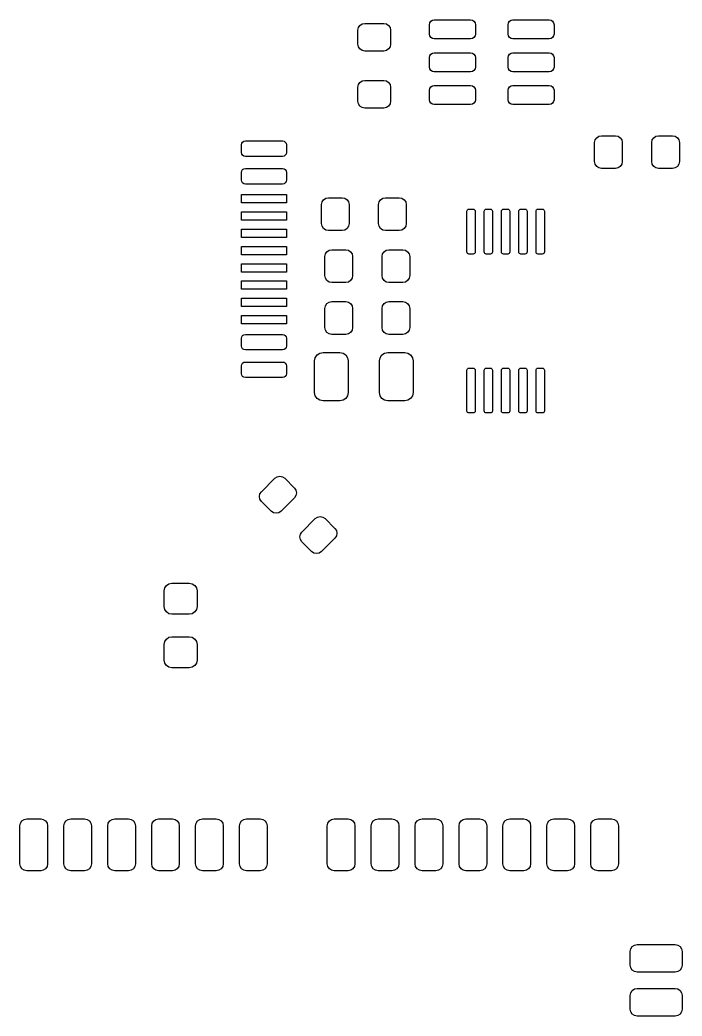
# Model space of a CAD drawing. Extents: x 0.4 to 99.5, y 0.8 to 59.5.
# Drawn here: x 0.45 to 19.6, y 30.7 to 59.52 of the extents above; entities that cross this region are included whole.
import ezdxf

# ---------------------------------------------------------------- set-up
doc = ezdxf.new("R2010")
doc.units = 0
doc.layers.add('BLACK', color=7, linetype='CONTINUOUS')

msp = doc.modelspace()

# ---------------------------------------------------------------- linework, layer by layer
at = {"layer": 'BLACK', "linetype": 'CONTINUOUS'}
for p, q in [((10.283579, 59.366421), (10.348463, 59.409776)), ((10.348463, 59.409776), (10.425, 59.425)), ((10.425, 59.425), (10.975, 59.425)), ((10.975, 59.425), (11.051537, 59.409776)), ((11.051537, 59.409776), (11.116421, 59.366421)), ((12.3, 59.3875), (12.310467, 59.440119)), ((12.3, 59.1125), (12.3, 59.3875)), ((12.310467, 59.440119), (12.340273, 59.484727)), ((12.340273, 59.484727), (12.384881, 59.514533)), ((12.384881, 59.514533), (12.4375, 59.525)), ((12.4375, 59.525), (13.4875, 59.525)), ((13.4875, 59.525), (13.540119, 59.514533)), ((13.540119, 59.514533), (13.584727, 59.484727)), ((13.584727, 59.484727), (13.614533, 59.440119)), ((13.614533, 59.440119), (13.625, 59.3875)), ((13.625, 59.3875), (13.625, 59.1125)), ((14.575, 59.3875), (14.585467, 59.440119)), ((14.575, 59.1125), (14.575, 59.3875)), ((14.585467, 59.440119), (14.615273, 59.484727)), ((14.615273, 59.484727), (14.659881, 59.514533)), ((14.659881, 59.514533), (14.7125, 59.525)), ((14.7125, 59.525), (15.7625, 59.525)), ((15.7625, 59.525), (15.815119, 59.514533)), ((15.815119, 59.514533), (15.859727, 59.484727)), ((15.859727, 59.484727), (15.889533, 59.440119)), ((15.889533, 59.440119), (15.9, 59.3875)), ((15.9, 59.3875), (15.9, 59.1125)), ((10.225, 59.225), (10.240224, 59.301537)), ((10.225, 58.825), (10.225, 59.225)), ((10.240224, 59.301537), (10.283579, 59.366421)), ((11.116421, 59.366421), (11.159776, 59.301537)), ((11.159776, 59.301537), (11.175, 59.225)), ((11.175, 59.225), (11.175, 58.825)), ((12.310467, 59.059881), (12.3, 59.1125)), ((13.625, 59.1125), (13.614533, 59.059881)), ((14.585467, 59.059881), (14.575, 59.1125)), ((15.9, 59.1125), (15.889533, 59.059881)), ((10.240224, 58.748463), (10.225, 58.825)), ((11.175, 58.825), (11.159776, 58.748463)), ((12.340273, 59.015273), (12.310467, 59.059881)), ((12.384881, 58.985467), (12.340273, 59.015273)), ((12.4375, 58.975), (12.384881, 58.985467)), ((13.4875, 58.975), (12.4375, 58.975)), ((13.540119, 58.985467), (13.4875, 58.975)), ((13.584727, 59.015273), (13.540119, 58.985467)), ((13.614533, 59.059881), (13.584727, 59.015273)), ((14.615273, 59.015273), (14.585467, 59.059881)), ((14.659881, 58.985467), (14.615273, 59.015273)), ((14.7125, 58.975), (14.659881, 58.985467)), ((15.7625, 58.975), (14.7125, 58.975)), ((15.815119, 58.985467), (15.7625, 58.975)), ((15.859727, 59.015273), (15.815119, 58.985467)), ((15.889533, 59.059881), (15.859727, 59.015273)), ((10.283579, 58.683579), (10.240224, 58.748463)), ((10.348463, 58.640224), (10.283579, 58.683579)), ((10.425, 58.625), (10.348463, 58.640224)), ((10.975, 58.625), (10.425, 58.625)), ((11.051537, 58.640224), (10.975, 58.625)), ((11.116421, 58.683579), (11.051537, 58.640224)), ((11.159776, 58.748463), (11.116421, 58.683579)), ((12.310467, 58.490119), (12.340273, 58.534727)), ((12.340273, 58.534727), (12.384881, 58.564533)), ((12.384881, 58.564533), (12.4375, 58.575)), ((12.4375, 58.575), (13.4875, 58.575)), ((13.4875, 58.575), (13.540119, 58.564533)), ((13.540119, 58.564533), (13.584727, 58.534727)), ((13.584727, 58.534727), (13.614533, 58.490119)), ((14.585467, 58.490119), (14.615273, 58.534727)), ((14.615273, 58.534727), (14.659881, 58.564533)), ((14.659881, 58.564533), (14.7125, 58.575)), ((14.7125, 58.575), (15.7625, 58.575)), ((15.7625, 58.575), (15.815119, 58.564533)), ((15.815119, 58.564533), (15.859727, 58.534727)), ((15.859727, 58.534727), (15.889533, 58.490119)), ((12.3, 58.4375), (12.310467, 58.490119)), ((12.3, 58.1625), (12.3, 58.4375)), ((13.614533, 58.490119), (13.625, 58.4375)), ((13.625, 58.4375), (13.625, 58.1625)), ((14.575, 58.4375), (14.585467, 58.490119)), ((14.575, 58.1625), (14.575, 58.4375)), ((15.889533, 58.490119), (15.9, 58.4375)), ((15.9, 58.4375), (15.9, 58.1625)), ((12.310467, 58.109881), (12.3, 58.1625)), ((12.340273, 58.065273), (12.310467, 58.109881)), ((12.384881, 58.035467), (12.340273, 58.065273)), ((12.4375, 58.025), (12.384881, 58.035467)), ((13.4875, 58.025), (12.4375, 58.025)), ((13.540119, 58.035467), (13.4875, 58.025)), ((13.584727, 58.065273), (13.540119, 58.035467)), ((13.614533, 58.109881), (13.584727, 58.065273)), ((13.625, 58.1625), (13.614533, 58.109881)), ((14.585467, 58.109881), (14.575, 58.1625)), ((14.615273, 58.065273), (14.585467, 58.109881)), ((14.659881, 58.035467), (14.615273, 58.065273)), ((14.7125, 58.025), (14.659881, 58.035467)), ((15.7625, 58.025), (14.7125, 58.025)), ((15.815119, 58.035467), (15.7625, 58.025)), ((15.859727, 58.065273), (15.815119, 58.035467)), ((15.889533, 58.109881), (15.859727, 58.065273)), ((15.9, 58.1625), (15.889533, 58.109881)), ((10.240224, 57.651537), (10.283579, 57.716421)), ((10.283579, 57.716421), (10.348463, 57.759776)), ((10.348463, 57.759776), (10.425, 57.775)), ((10.425, 57.775), (10.975, 57.775)), ((10.975, 57.775), (11.051537, 57.759776)), ((11.051537, 57.759776), (11.116421, 57.716421)), ((11.116421, 57.716421), (11.159776, 57.651537)), ((10.225, 57.575), (10.240224, 57.651537)), ((10.225, 57.175), (10.225, 57.575)), ((11.159776, 57.651537), (11.175, 57.575)), ((11.175, 57.575), (11.175, 57.175)), ((12.3, 57.4875), (12.310467, 57.540119)), ((12.3, 57.2125), (12.3, 57.4875)), ((12.310467, 57.540119), (12.340273, 57.584727)), ((12.340273, 57.584727), (12.384881, 57.614533)), ((12.384881, 57.614533), (12.4375, 57.625)), ((12.4375, 57.625), (13.4875, 57.625)), ((13.4875, 57.625), (13.540119, 57.614533)), ((13.540119, 57.614533), (13.584727, 57.584727)), ((13.584727, 57.584727), (13.614533, 57.540119)), ((13.614533, 57.540119), (13.625, 57.4875)), ((13.625, 57.4875), (13.625, 57.2125)), ((14.575, 57.4875), (14.585467, 57.540119)), ((14.575, 57.2125), (14.575, 57.4875)), ((14.585467, 57.540119), (14.615273, 57.584727)), ((14.615273, 57.584727), (14.659881, 57.614533)), ((14.659881, 57.614533), (14.7125, 57.625)), ((14.7125, 57.625), (15.7625, 57.625)), ((15.7625, 57.625), (15.815119, 57.614533)), ((15.815119, 57.614533), (15.859727, 57.584727)), ((15.859727, 57.584727), (15.889533, 57.540119)), ((15.889533, 57.540119), (15.9, 57.4875)), ((15.9, 57.4875), (15.9, 57.2125)), ((10.240224, 57.098463), (10.225, 57.175)), ((10.283579, 57.033579), (10.240224, 57.098463)), ((11.159776, 57.098463), (11.116421, 57.033579)), ((11.175, 57.175), (11.159776, 57.098463)), ((12.310467, 57.159881), (12.3, 57.2125)), ((12.340273, 57.115273), (12.310467, 57.159881)), ((12.384881, 57.085467), (12.340273, 57.115273)), ((12.4375, 57.075), (12.384881, 57.085467)), ((13.540119, 57.085467), (13.4875, 57.075)), ((13.584727, 57.115273), (13.540119, 57.085467)), ((13.614533, 57.159881), (13.584727, 57.115273)), ((13.625, 57.2125), (13.614533, 57.159881)), ((14.585467, 57.159881), (14.575, 57.2125)), ((14.615273, 57.115273), (14.585467, 57.159881)), ((14.659881, 57.085467), (14.615273, 57.115273)), ((14.7125, 57.075), (14.659881, 57.085467)), ((15.815119, 57.085467), (15.7625, 57.075)), ((15.859727, 57.115273), (15.815119, 57.085467)), ((15.889533, 57.159881), (15.859727, 57.115273)), ((15.9, 57.2125), (15.889533, 57.159881)), ((10.348463, 56.990224), (10.283579, 57.033579)), ((10.425, 56.975), (10.348463, 56.990224)), ((10.975, 56.975), (10.425, 56.975)), ((11.051537, 56.990224), (10.975, 56.975)), ((11.116421, 57.033579), (11.051537, 56.990224)), ((13.4875, 57.075), (12.4375, 57.075)), ((15.7625, 57.075), (14.7125, 57.075)), ((6.86, 55.9125), (6.868564, 55.955552)), ((6.868564, 55.955552), (6.89295, 55.99205)), ((6.89295, 55.99205), (6.929448, 56.016436)), ((6.929448, 56.016436), (6.9725, 56.025)), ((6.9725, 56.025), (8.0475, 56.025)), ((8.0475, 56.025), (8.090552, 56.016436)), ((8.090552, 56.016436), (8.12705, 55.99205)), ((8.12705, 55.99205), (8.151436, 55.955552)), ((8.151436, 55.955552), (8.16, 55.9125)), ((17.075, 55.975), (17.090224, 56.051537)), ((17.075, 55.425), (17.075, 55.975)), ((17.090224, 56.051537), (17.133579, 56.116421)), ((17.133579, 56.116421), (17.198463, 56.159776)), ((17.198463, 56.159776), (17.275, 56.175)), ((17.275, 56.175), (17.675, 56.175)), ((17.675, 56.175), (17.751537, 56.159776)), ((17.751537, 56.159776), (17.816421, 56.116421)), ((17.816421, 56.116421), (17.859776, 56.051537)), ((17.859776, 56.051537), (17.875, 55.975)), ((17.875, 55.975), (17.875, 55.425)), ((18.725, 55.975), (18.740224, 56.051537)), ((18.725, 55.425), (18.725, 55.975)), ((18.740224, 56.051537), (18.783579, 56.116421)), ((18.783579, 56.116421), (18.848463, 56.159776)), ((18.848463, 56.159776), (18.925, 56.175)), ((18.925, 56.175), (19.325, 56.175)), ((19.325, 56.175), (19.401537, 56.159776)), ((19.401537, 56.159776), (19.466421, 56.116421)), ((19.466421, 56.116421), (19.509776, 56.051537)), ((19.509776, 56.051537), (19.525, 55.975)), ((19.525, 55.975), (19.525, 55.425)), ((6.86, 55.6875), (6.86, 55.9125)), ((6.868564, 55.644448), (6.86, 55.6875)), ((6.89295, 55.60795), (6.868564, 55.644448)), ((8.151436, 55.644448), (8.12705, 55.60795)), ((8.16, 55.6875), (8.151436, 55.644448)), ((8.16, 55.9125), (8.16, 55.6875)), ((6.929448, 55.583564), (6.89295, 55.60795)), ((6.9725, 55.575), (6.929448, 55.583564)), ((8.0475, 55.575), (6.9725, 55.575)), ((8.090552, 55.583564), (8.0475, 55.575)), ((8.12705, 55.60795), (8.090552, 55.583564)), ((17.090224, 55.348463), (17.075, 55.425)), ((17.875, 55.425), (17.859776, 55.348463)), ((18.740224, 55.348463), (18.725, 55.425)), ((19.525, 55.425), (19.509776, 55.348463)), ((6.86, 55.1125), (6.868564, 55.155552)), ((6.86, 54.8875), (6.86, 55.1125)), ((6.868564, 55.155552), (6.89295, 55.19205)), ((6.89295, 55.19205), (6.929448, 55.216436)), ((6.929448, 55.216436), (6.9725, 55.225)), ((6.9725, 55.225), (8.0475, 55.225)), ((8.0475, 55.225), (8.090552, 55.216436)), ((8.090552, 55.216436), (8.12705, 55.19205)), ((8.12705, 55.19205), (8.151436, 55.155552)), ((8.151436, 55.155552), (8.16, 55.1125)), ((8.16, 55.1125), (8.16, 54.8875)), ((17.133579, 55.283579), (17.090224, 55.348463)), ((17.198463, 55.240224), (17.133579, 55.283579)), ((17.275, 55.225), (17.198463, 55.240224)), ((17.675, 55.225), (17.275, 55.225)), ((17.751537, 55.240224), (17.675, 55.225)), ((17.816421, 55.283579), (17.751537, 55.240224)), ((17.859776, 55.348463), (17.816421, 55.283579)), ((18.783579, 55.283579), (18.740224, 55.348463)), ((18.848463, 55.240224), (18.783579, 55.283579)), ((18.925, 55.225), (18.848463, 55.240224)), ((19.325, 55.225), (18.925, 55.225)), ((19.401537, 55.240224), (19.325, 55.225)), ((19.466421, 55.283579), (19.401537, 55.240224)), ((19.509776, 55.348463), (19.466421, 55.283579)), ((6.868564, 54.844448), (6.86, 54.8875)), ((6.89295, 54.80795), (6.868564, 54.844448)), ((6.929448, 54.783564), (6.89295, 54.80795)), ((6.9725, 54.775), (6.929448, 54.783564)), ((8.0475, 54.775), (6.9725, 54.775)), ((8.090552, 54.783564), (8.0475, 54.775)), ((8.12705, 54.80795), (8.090552, 54.783564)), ((8.151436, 54.844448), (8.12705, 54.80795)), ((8.16, 54.8875), (8.151436, 54.844448)), ((6.86, 54.23), (6.86, 54.47)), ((6.86, 54.47), (8.16, 54.47)), ((8.16, 54.23), (6.86, 54.23)), ((8.16, 54.47), (8.16, 54.23)), ((9.175, 54.180117), (9.190224, 54.256654)), ((9.190224, 54.256654), (9.233579, 54.321538)), ((9.233579, 54.321538), (9.298463, 54.364893)), ((9.298463, 54.364893), (9.375, 54.380117)), ((9.375, 54.380117), (9.775, 54.380117)), ((9.775, 54.380117), (9.851537, 54.364893)), ((9.851537, 54.364893), (9.916421, 54.321538)), ((9.916421, 54.321538), (9.959776, 54.256654)), ((9.959776, 54.256654), (9.975, 54.180117)), ((10.825, 54.180117), (10.840224, 54.256654)), ((10.840224, 54.256654), (10.883579, 54.321538)), ((10.883579, 54.321538), (10.948463, 54.364893)), ((10.948463, 54.364893), (11.025, 54.380117)), ((11.025, 54.380117), (11.425, 54.380117)), ((11.425, 54.380117), (11.501537, 54.364893)), ((11.501537, 54.364893), (11.566421, 54.321538)), ((11.566421, 54.321538), (11.609776, 54.256654)), ((11.609776, 54.256654), (11.625, 54.180117)), ((6.86, 53.73), (6.86, 53.97)), ((6.86, 53.97), (8.16, 53.97)), ((8.16, 53.97), (8.16, 53.73)), ((9.175, 53.630117), (9.175, 54.180117)), ((9.975, 54.180117), (9.975, 53.630117)), ((10.825, 53.630117), (10.825, 54.180117)), ((11.625, 54.180117), (11.625, 53.630117)), ((13.38, 53.99), (13.384567, 54.012961)), ((13.38, 52.81), (13.38, 53.99)), ((13.384567, 54.012961), (13.397574, 54.032426)), ((13.397574, 54.032426), (13.417039, 54.045433)), ((13.417039, 54.045433), (13.44, 54.05)), ((13.44, 54.05), (13.56, 54.05)), ((13.56, 54.05), (13.582961, 54.045433)), ((13.582961, 54.045433), (13.602426, 54.032426)), ((13.602426, 54.032426), (13.615433, 54.012961)), ((13.615433, 54.012961), (13.62, 53.99)), ((13.62, 53.99), (13.62, 52.81)), ((13.88, 53.99), (13.884567, 54.012961)), ((13.88, 52.81), (13.88, 53.99)), ((13.884567, 54.012961), (13.897574, 54.032426)), ((13.897574, 54.032426), (13.917039, 54.045433)), ((13.917039, 54.045433), (13.94, 54.05)), ((13.94, 54.05), (14.06, 54.05)), ((14.06, 54.05), (14.082961, 54.045433)), ((14.082961, 54.045433), (14.102426, 54.032426)), ((14.102426, 54.032426), (14.115433, 54.012961)), ((14.115433, 54.012961), (14.12, 53.99)), ((14.12, 53.99), (14.12, 52.81)), ((14.38, 53.99), (14.384567, 54.012961)), ((14.38, 52.81), (14.38, 53.99)), ((14.384567, 54.012961), (14.397574, 54.032426)), ((14.397574, 54.032426), (14.417039, 54.045433)), ((14.417039, 54.045433), (14.44, 54.05)), ((14.44, 54.05), (14.56, 54.05)), ((14.56, 54.05), (14.582961, 54.045433)), ((14.582961, 54.045433), (14.602426, 54.032426)), ((14.602426, 54.032426), (14.615433, 54.012961)), ((14.615433, 54.012961), (14.62, 53.99)), ((14.62, 53.99), (14.62, 52.81)), ((14.88, 53.99), (14.884567, 54.012961)), ((14.88, 52.81), (14.88, 53.99)), ((14.884567, 54.012961), (14.897574, 54.032426)), ((14.897574, 54.032426), (14.917039, 54.045433)), ((14.917039, 54.045433), (14.94, 54.05)), ((14.94, 54.05), (15.06, 54.05)), ((15.06, 54.05), (15.082961, 54.045433)), ((15.082961, 54.045433), (15.102426, 54.032426)), ((15.102426, 54.032426), (15.115433, 54.012961)), ((15.115433, 54.012961), (15.12, 53.99)), ((15.12, 53.99), (15.12, 52.81)), ((15.38, 53.99), (15.384567, 54.012961)), ((15.38, 52.81), (15.38, 53.99)), ((15.384567, 54.012961), (15.397574, 54.032426)), ((15.397574, 54.032426), (15.417039, 54.045433)), ((15.417039, 54.045433), (15.44, 54.05)), ((15.44, 54.05), (15.56, 54.05)), ((15.56, 54.05), (15.582961, 54.045433)), ((15.582961, 54.045433), (15.602426, 54.032426)), ((15.602426, 54.032426), (15.615433, 54.012961)), ((15.615433, 54.012961), (15.62, 53.99)), ((15.62, 53.99), (15.62, 52.81)), ((8.16, 53.73), (6.86, 53.73)), ((9.190224, 53.55358), (9.175, 53.630117)), ((9.975, 53.630117), (9.959776, 53.55358)), ((10.840224, 53.55358), (10.825, 53.630117)), ((11.625, 53.630117), (11.609776, 53.55358)), ((6.86, 53.23), (6.86, 53.47)), ((6.86, 53.47), (8.16, 53.47)), ((8.16, 53.47), (8.16, 53.23)), ((9.233579, 53.488696), (9.190224, 53.55358)), ((9.298463, 53.445341), (9.233579, 53.488696)), ((9.375, 53.430117), (9.298463, 53.445341)), ((9.775, 53.430117), (9.375, 53.430117)), ((9.851537, 53.445341), (9.775, 53.430117)), ((9.916421, 53.488696), (9.851537, 53.445341)), ((9.959776, 53.55358), (9.916421, 53.488696)), ((10.883579, 53.488696), (10.840224, 53.55358)), ((10.948463, 53.445341), (10.883579, 53.488696)), ((11.025, 53.430117), (10.948463, 53.445341)), ((11.425, 53.430117), (11.025, 53.430117)), ((11.501537, 53.445341), (11.425, 53.430117)), ((11.566421, 53.488696), (11.501537, 53.445341)), ((11.609776, 53.55358), (11.566421, 53.488696)), ((8.16, 53.23), (6.86, 53.23)), ((6.86, 52.73), (6.86, 52.97)), ((6.86, 52.97), (8.16, 52.97)), ((8.16, 52.97), (8.16, 52.73)), ((9.290224, 52.751537), (9.333579, 52.816421)), ((9.333579, 52.816421), (9.398463, 52.859776)), ((9.398463, 52.859776), (9.475, 52.875)), ((9.475, 52.875), (9.875, 52.875)), ((9.875, 52.875), (9.951537, 52.859776)), ((9.951537, 52.859776), (10.016421, 52.816421)), ((10.016421, 52.816421), (10.059776, 52.751537)), ((10.940224, 52.751537), (10.983579, 52.816421)), ((10.983579, 52.816421), (11.048463, 52.859776)), ((11.048463, 52.859776), (11.125, 52.875)), ((11.125, 52.875), (11.525, 52.875)), ((11.525, 52.875), (11.601537, 52.859776)), ((11.601537, 52.859776), (11.666421, 52.816421)), ((11.666421, 52.816421), (11.709776, 52.751537)), ((13.384567, 52.787039), (13.38, 52.81)), ((13.397574, 52.767574), (13.384567, 52.787039)), ((13.417039, 52.754567), (13.397574, 52.767574)), ((13.602426, 52.767574), (13.582961, 52.754567)), ((13.615433, 52.787039), (13.602426, 52.767574)), ((13.62, 52.81), (13.615433, 52.787039)), ((13.884567, 52.787039), (13.88, 52.81)), ((13.897574, 52.767574), (13.884567, 52.787039)), ((13.917039, 52.754567), (13.897574, 52.767574)), ((14.102426, 52.767574), (14.082961, 52.754567)), ((14.115433, 52.787039), (14.102426, 52.767574)), ((14.12, 52.81), (14.115433, 52.787039)), ((14.384567, 52.787039), (14.38, 52.81)), ((14.397574, 52.767574), (14.384567, 52.787039)), ((14.417039, 52.754567), (14.397574, 52.767574)), ((14.602426, 52.767574), (14.582961, 52.754567)), ((14.615433, 52.787039), (14.602426, 52.767574)), ((14.62, 52.81), (14.615433, 52.787039)), ((14.884567, 52.787039), (14.88, 52.81)), ((14.897574, 52.767574), (14.884567, 52.787039)), ((14.917039, 52.754567), (14.897574, 52.767574)), ((15.102426, 52.767574), (15.082961, 52.754567)), ((15.115433, 52.787039), (15.102426, 52.767574)), ((15.12, 52.81), (15.115433, 52.787039)), ((15.384567, 52.787039), (15.38, 52.81)), ((15.397574, 52.767574), (15.384567, 52.787039)), ((15.417039, 52.754567), (15.397574, 52.767574)), ((15.602426, 52.767574), (15.582961, 52.754567)), ((15.615433, 52.787039), (15.602426, 52.767574)), ((15.62, 52.81), (15.615433, 52.787039)), ((8.16, 52.73), (6.86, 52.73)), ((6.86, 52.23), (6.86, 52.47)), ((6.86, 52.47), (8.16, 52.47)), ((8.16, 52.47), (8.16, 52.23)), ((9.275, 52.675), (9.290224, 52.751537)), ((9.275, 52.125), (9.275, 52.675)), ((10.059776, 52.751537), (10.075, 52.675)), ((10.075, 52.675), (10.075, 52.125)), ((10.925, 52.675), (10.940224, 52.751537)), ((10.925, 52.125), (10.925, 52.675)), ((11.709776, 52.751537), (11.725, 52.675)), ((11.725, 52.675), (11.725, 52.125)), ((13.44, 52.75), (13.417039, 52.754567)), ((13.56, 52.75), (13.44, 52.75)), ((13.582961, 52.754567), (13.56, 52.75)), ((13.94, 52.75), (13.917039, 52.754567)), ((14.06, 52.75), (13.94, 52.75)), ((14.082961, 52.754567), (14.06, 52.75)), ((14.44, 52.75), (14.417039, 52.754567)), ((14.56, 52.75), (14.44, 52.75)), ((14.582961, 52.754567), (14.56, 52.75)), ((14.94, 52.75), (14.917039, 52.754567)), ((15.06, 52.75), (14.94, 52.75)), ((15.082961, 52.754567), (15.06, 52.75)), ((15.44, 52.75), (15.417039, 52.754567)), ((15.56, 52.75), (15.44, 52.75)), ((15.582961, 52.754567), (15.56, 52.75)), ((8.16, 52.23), (6.86, 52.23)), ((6.86, 51.73), (6.86, 51.97)), ((6.86, 51.97), (8.16, 51.97)), ((8.16, 51.97), (8.16, 51.73)), ((9.290224, 52.048463), (9.275, 52.125)), ((9.333579, 51.983579), (9.290224, 52.048463)), ((9.398463, 51.940224), (9.333579, 51.983579)), ((9.475, 51.925), (9.398463, 51.940224)), ((9.875, 51.925), (9.475, 51.925)), ((9.951537, 51.940224), (9.875, 51.925)), ((10.016421, 51.983579), (9.951537, 51.940224)), ((10.059776, 52.048463), (10.016421, 51.983579)), ((10.075, 52.125), (10.059776, 52.048463)), ((10.940224, 52.048463), (10.925, 52.125)), ((10.983579, 51.983579), (10.940224, 52.048463)), ((11.048463, 51.940224), (10.983579, 51.983579)), ((11.125, 51.925), (11.048463, 51.940224)), ((11.525, 51.925), (11.125, 51.925)), ((11.601537, 51.940224), (11.525, 51.925)), ((11.666421, 51.983579), (11.601537, 51.940224)), ((11.709776, 52.048463), (11.666421, 51.983579)), ((11.725, 52.125), (11.709776, 52.048463)), ((8.16, 51.73), (6.86, 51.73)), ((6.86, 51.23), (6.86, 51.47)), ((6.86, 51.47), (8.16, 51.47)), ((8.16, 51.47), (8.16, 51.23)), ((9.290224, 51.251537), (9.333579, 51.316421)), ((9.333579, 51.316421), (9.398463, 51.359776)), ((9.398463, 51.359776), (9.475, 51.375)), ((9.475, 51.375), (9.875, 51.375)), ((9.875, 51.375), (9.951537, 51.359776)), ((9.951537, 51.359776), (10.016421, 51.316421)), ((10.016421, 51.316421), (10.059776, 51.251537)), ((10.940224, 51.251537), (10.983579, 51.316421)), ((10.983579, 51.316421), (11.048463, 51.359776)), ((11.048463, 51.359776), (11.125, 51.375)), ((11.125, 51.375), (11.525, 51.375)), ((11.525, 51.375), (11.601537, 51.359776)), ((11.601537, 51.359776), (11.666421, 51.316421)), ((11.666421, 51.316421), (11.709776, 51.251537)), ((8.16, 51.23), (6.86, 51.23)), ((9.275, 51.175), (9.290224, 51.251537)), ((9.275, 50.625), (9.275, 51.175)), ((10.059776, 51.251537), (10.075, 51.175)), ((10.075, 51.175), (10.075, 50.625)), ((10.925, 51.175), (10.940224, 51.251537)), ((10.925, 50.625), (10.925, 51.175)), ((11.709776, 51.251537), (11.725, 51.175)), ((11.725, 51.175), (11.725, 50.625)), ((6.86, 50.73), (6.86, 50.97)), ((6.86, 50.97), (8.16, 50.97)), ((8.16, 50.97), (8.16, 50.73)), ((8.16, 50.73), (6.86, 50.73)), ((9.290224, 50.548463), (9.275, 50.625)), ((9.333579, 50.483579), (9.290224, 50.548463)), ((9.398463, 50.440224), (9.333579, 50.483579)), ((10.016421, 50.483579), (9.951537, 50.440224)), ((10.059776, 50.548463), (10.016421, 50.483579)), ((10.075, 50.625), (10.059776, 50.548463)), ((10.940224, 50.548463), (10.925, 50.625)), ((10.983579, 50.483579), (10.940224, 50.548463)), ((11.048463, 50.440224), (10.983579, 50.483579)), ((11.666421, 50.483579), (11.601537, 50.440224)), ((11.709776, 50.548463), (11.666421, 50.483579)), ((11.725, 50.625), (11.709776, 50.548463)), ((6.86, 50.3125), (6.868564, 50.355552)), ((6.86, 50.0875), (6.86, 50.3125)), ((6.868564, 50.355552), (6.89295, 50.39205)), ((6.89295, 50.39205), (6.929448, 50.416436)), ((6.929448, 50.416436), (6.9725, 50.425)), ((6.9725, 50.425), (8.0475, 50.425)), ((8.0475, 50.425), (8.090552, 50.416436)), ((8.090552, 50.416436), (8.12705, 50.39205)), ((8.12705, 50.39205), (8.151436, 50.355552)), ((8.151436, 50.355552), (8.16, 50.3125)), ((8.16, 50.3125), (8.16, 50.0875)), ((9.475, 50.425), (9.398463, 50.440224)), ((9.875, 50.425), (9.475, 50.425)), ((9.951537, 50.440224), (9.875, 50.425)), ((11.125, 50.425), (11.048463, 50.440224)), ((11.525, 50.425), (11.125, 50.425)), ((11.601537, 50.440224), (11.525, 50.425)), ((6.868564, 50.044448), (6.86, 50.0875)), ((6.89295, 50.00795), (6.868564, 50.044448)), ((6.929448, 49.983564), (6.89295, 50.00795)), ((6.9725, 49.975), (6.929448, 49.983564)), ((8.0475, 49.975), (6.9725, 49.975)), ((8.090552, 49.983564), (8.0475, 49.975)), ((8.12705, 50.00795), (8.090552, 49.983564)), ((8.151436, 50.044448), (8.12705, 50.00795)), ((8.16, 50.0875), (8.151436, 50.044448)), ((9.046393, 49.828607), (9.125471, 49.881446)), ((9.125471, 49.881446), (9.21875, 49.9)), ((9.21875, 49.9), (9.70625, 49.9)), ((9.70625, 49.9), (9.799529, 49.881446)), ((9.799529, 49.881446), (9.878607, 49.828607)), ((10.921393, 49.828607), (11.000471, 49.881446)), ((11.000471, 49.881446), (11.09375, 49.9)), ((11.09375, 49.9), (11.58125, 49.9)), ((11.58125, 49.9), (11.674529, 49.881446)), ((11.674529, 49.881446), (11.753607, 49.828607)), ((6.868564, 49.555552), (6.89295, 49.59205)), ((6.89295, 49.59205), (6.929448, 49.616436)), ((6.929448, 49.616436), (6.9725, 49.625)), ((6.9725, 49.625), (8.0475, 49.625)), ((8.0475, 49.625), (8.090552, 49.616436)), ((8.090552, 49.616436), (8.12705, 49.59205)), ((8.12705, 49.59205), (8.151436, 49.555552)), ((8.975, 49.65625), (8.993554, 49.749529)), ((8.975, 48.74375), (8.975, 49.65625)), ((8.993554, 49.749529), (9.046393, 49.828607)), ((9.878607, 49.828607), (9.931446, 49.749529)), ((9.931446, 49.749529), (9.95, 49.65625)), ((9.95, 49.65625), (9.95, 48.74375)), ((10.85, 49.65625), (10.868554, 49.749529)), ((10.85, 48.74375), (10.85, 49.65625)), ((10.868554, 49.749529), (10.921393, 49.828607)), ((11.753607, 49.828607), (11.806446, 49.749529)), ((11.806446, 49.749529), (11.825, 49.65625)), ((11.825, 49.65625), (11.825, 48.74375)), ((6.86, 49.5125), (6.868564, 49.555552)), ((6.86, 49.2875), (6.86, 49.5125)), ((8.151436, 49.555552), (8.16, 49.5125)), ((8.16, 49.5125), (8.16, 49.2875)), ((13.38, 49.39), (13.384567, 49.412961)), ((13.38, 48.21), (13.38, 49.39)), ((13.384567, 49.412961), (13.397574, 49.432426)), ((13.397574, 49.432426), (13.417039, 49.445433)), ((13.417039, 49.445433), (13.44, 49.45)), ((13.44, 49.45), (13.56, 49.45)), ((13.56, 49.45), (13.582961, 49.445433)), ((13.582961, 49.445433), (13.602426, 49.432426)), ((13.602426, 49.432426), (13.615433, 49.412961)), ((13.615433, 49.412961), (13.62, 49.39)), ((13.62, 49.39), (13.62, 48.21)), ((13.88, 49.39), (13.884567, 49.412961)), ((13.88, 48.21), (13.88, 49.39)), ((13.884567, 49.412961), (13.897574, 49.432426)), ((13.897574, 49.432426), (13.917039, 49.445433)), ((13.917039, 49.445433), (13.94, 49.45)), ((13.94, 49.45), (14.06, 49.45)), ((14.06, 49.45), (14.082961, 49.445433)), ((14.082961, 49.445433), (14.102426, 49.432426)), ((14.102426, 49.432426), (14.115433, 49.412961)), ((14.115433, 49.412961), (14.12, 49.39)), ((14.12, 49.39), (14.12, 48.21)), ((14.38, 49.39), (14.384567, 49.412961)), ((14.38, 48.21), (14.38, 49.39)), ((14.384567, 49.412961), (14.397574, 49.432426)), ((14.397574, 49.432426), (14.417039, 49.445433)), ((14.417039, 49.445433), (14.44, 49.45)), ((14.44, 49.45), (14.56, 49.45)), ((14.56, 49.45), (14.582961, 49.445433)), ((14.582961, 49.445433), (14.602426, 49.432426)), ((14.602426, 49.432426), (14.615433, 49.412961)), ((14.615433, 49.412961), (14.62, 49.39)), ((14.62, 49.39), (14.62, 48.21)), ((14.88, 49.39), (14.884567, 49.412961)), ((14.88, 48.21), (14.88, 49.39)), ((14.884567, 49.412961), (14.897574, 49.432426)), ((14.897574, 49.432426), (14.917039, 49.445433)), ((14.917039, 49.445433), (14.94, 49.45)), ((14.94, 49.45), (15.06, 49.45)), ((15.06, 49.45), (15.082961, 49.445433)), ((15.082961, 49.445433), (15.102426, 49.432426)), ((15.102426, 49.432426), (15.115433, 49.412961)), ((15.115433, 49.412961), (15.12, 49.39)), ((15.12, 49.39), (15.12, 48.21)), ((15.38, 49.39), (15.384567, 49.412961)), ((15.38, 48.21), (15.38, 49.39)), ((15.384567, 49.412961), (15.397574, 49.432426)), ((15.397574, 49.432426), (15.417039, 49.445433)), ((15.417039, 49.445433), (15.44, 49.45)), ((15.44, 49.45), (15.56, 49.45)), ((15.56, 49.45), (15.582961, 49.445433)), ((15.582961, 49.445433), (15.602426, 49.432426)), ((15.602426, 49.432426), (15.615433, 49.412961)), ((15.615433, 49.412961), (15.62, 49.39)), ((15.62, 49.39), (15.62, 48.21)), ((6.868564, 49.244448), (6.86, 49.2875)), ((6.89295, 49.20795), (6.868564, 49.244448)), ((6.929448, 49.183564), (6.89295, 49.20795)), ((6.9725, 49.175), (6.929448, 49.183564)), ((8.0475, 49.175), (6.9725, 49.175)), ((8.090552, 49.183564), (8.0475, 49.175)), ((8.12705, 49.20795), (8.090552, 49.183564)), ((8.151436, 49.244448), (8.12705, 49.20795)), ((8.16, 49.2875), (8.151436, 49.244448)), ((8.993554, 48.650471), (8.975, 48.74375)), ((9.95, 48.74375), (9.931446, 48.650471)), ((10.868554, 48.650471), (10.85, 48.74375)), ((11.825, 48.74375), (11.806446, 48.650471)), ((9.046393, 48.571393), (8.993554, 48.650471)), ((9.125471, 48.518554), (9.046393, 48.571393)), ((9.21875, 48.5), (9.125471, 48.518554)), ((9.70625, 48.5), (9.21875, 48.5)), ((9.799529, 48.518554), (9.70625, 48.5)), ((9.878607, 48.571393), (9.799529, 48.518554)), ((9.931446, 48.650471), (9.878607, 48.571393)), ((10.921393, 48.571393), (10.868554, 48.650471)), ((11.000471, 48.518554), (10.921393, 48.571393)), ((11.09375, 48.5), (11.000471, 48.518554)), ((11.58125, 48.5), (11.09375, 48.5)), ((11.674529, 48.518554), (11.58125, 48.5)), ((11.753607, 48.571393), (11.674529, 48.518554)), ((11.806446, 48.650471), (11.753607, 48.571393)), ((13.384567, 48.187039), (13.38, 48.21)), ((13.397574, 48.167574), (13.384567, 48.187039)), ((13.417039, 48.154567), (13.397574, 48.167574)), ((13.44, 48.15), (13.417039, 48.154567)), ((13.56, 48.15), (13.44, 48.15)), ((13.582961, 48.154567), (13.56, 48.15)), ((13.602426, 48.167574), (13.582961, 48.154567)), ((13.615433, 48.187039), (13.602426, 48.167574)), ((13.62, 48.21), (13.615433, 48.187039)), ((13.884567, 48.187039), (13.88, 48.21)), ((13.897574, 48.167574), (13.884567, 48.187039)), ((13.917039, 48.154567), (13.897574, 48.167574)), ((13.94, 48.15), (13.917039, 48.154567)), ((14.06, 48.15), (13.94, 48.15)), ((14.082961, 48.154567), (14.06, 48.15)), ((14.102426, 48.167574), (14.082961, 48.154567)), ((14.115433, 48.187039), (14.102426, 48.167574)), ((14.12, 48.21), (14.115433, 48.187039)), ((14.384567, 48.187039), (14.38, 48.21)), ((14.397574, 48.167574), (14.384567, 48.187039)), ((14.417039, 48.154567), (14.397574, 48.167574)), ((14.44, 48.15), (14.417039, 48.154567)), ((14.56, 48.15), (14.44, 48.15)), ((14.582961, 48.154567), (14.56, 48.15)), ((14.602426, 48.167574), (14.582961, 48.154567)), ((14.615433, 48.187039), (14.602426, 48.167574)), ((14.62, 48.21), (14.615433, 48.187039)), ((14.884567, 48.187039), (14.88, 48.21)), ((14.897574, 48.167574), (14.884567, 48.187039)), ((14.917039, 48.154567), (14.897574, 48.167574)), ((14.94, 48.15), (14.917039, 48.154567)), ((15.06, 48.15), (14.94, 48.15)), ((15.082961, 48.154567), (15.06, 48.15)), ((15.102426, 48.167574), (15.082961, 48.154567)), ((15.115433, 48.187039), (15.102426, 48.167574)), ((15.12, 48.21), (15.115433, 48.187039)), ((15.384567, 48.187039), (15.38, 48.21)), ((15.397574, 48.167574), (15.384567, 48.187039)), ((15.417039, 48.154567), (15.397574, 48.167574)), ((15.44, 48.15), (15.417039, 48.154567)), ((15.56, 48.15), (15.44, 48.15)), ((15.582961, 48.154567), (15.56, 48.15)), ((15.602426, 48.167574), (15.582961, 48.154567)), ((15.615433, 48.187039), (15.602426, 48.167574)), ((15.62, 48.21), (15.615433, 48.187039)), ((7.43934, 45.871751), (7.828249, 46.26066)), ((7.828249, 46.26066), (7.893133, 46.304015)), ((7.893133, 46.304015), (7.96967, 46.319238)), ((7.96967, 46.319238), (8.046207, 46.304015)), ((8.046207, 46.304015), (8.111091, 46.26066)), ((8.111091, 46.26066), (8.393934, 45.977817)), ((7.395985, 45.806867), (7.43934, 45.871751)), ((8.393934, 45.977817), (8.437289, 45.912933)), ((8.437289, 45.912933), (8.452512, 45.836396)), ((7.380762, 45.73033), (7.395985, 45.806867)), ((7.395985, 45.653793), (7.380762, 45.73033)), ((7.43934, 45.588909), (7.395985, 45.653793)), ((7.722183, 45.306066), (7.43934, 45.588909)), ((8.393934, 45.694975), (8.005025, 45.306066)), ((8.437289, 45.759859), (8.393934, 45.694975)), ((8.452512, 45.836396), (8.437289, 45.759859)), ((7.787067, 45.262711), (7.722183, 45.306066)), ((7.863604, 45.247488), (7.787067, 45.262711)), ((7.940141, 45.262711), (7.863604, 45.247488)), ((8.005025, 45.306066), (7.940141, 45.262711)), ((8.606066, 44.705025), (8.994975, 45.093934)), ((8.994975, 45.093934), (9.059859, 45.137289)), ((9.059859, 45.137289), (9.136396, 45.152512)), ((9.136396, 45.152512), (9.212933, 45.137289)), ((9.212933, 45.137289), (9.277817, 45.093934)), ((9.277817, 45.093934), (9.56066, 44.811091)), ((8.562711, 44.640141), (8.606066, 44.705025)), ((9.56066, 44.811091), (9.604015, 44.746207)), ((9.604015, 44.746207), (9.619238, 44.66967)), ((8.547488, 44.563604), (8.562711, 44.640141)), ((8.562711, 44.487067), (8.547488, 44.563604)), ((8.606066, 44.422183), (8.562711, 44.487067)), ((8.888909, 44.13934), (8.606066, 44.422183)), ((9.56066, 44.528249), (9.171751, 44.13934)), ((9.604015, 44.593133), (9.56066, 44.528249)), ((9.619238, 44.66967), (9.604015, 44.593133)), ((8.953793, 44.095985), (8.888909, 44.13934)), ((9.171751, 44.13934), (9.106867, 44.095985)), ((9.03033, 44.080762), (8.953793, 44.095985)), ((9.106867, 44.095985), (9.03033, 44.080762)), ((4.625, 43), (4.642127, 43.086104)), ((4.625, 42.55), (4.625, 43)), ((4.642127, 43.086104), (4.690901, 43.159099)), ((4.690901, 43.159099), (4.763896, 43.207873)), ((4.763896, 43.207873), (4.85, 43.225)), ((4.85, 43.225), (5.35, 43.225)), ((5.35, 43.225), (5.436104, 43.207873)), ((5.436104, 43.207873), (5.509099, 43.159099)), ((5.509099, 43.159099), (5.557873, 43.086104)), ((5.557873, 43.086104), (5.575, 43)), ((5.575, 43), (5.575, 42.55)), ((4.642127, 42.463896), (4.625, 42.55)), ((4.690901, 42.390901), (4.642127, 42.463896)), ((4.763896, 42.342127), (4.690901, 42.390901)), ((5.509099, 42.390901), (5.436104, 42.342127)), ((5.557873, 42.463896), (5.509099, 42.390901)), ((5.575, 42.55), (5.557873, 42.463896)), ((4.85, 42.325), (4.763896, 42.342127)), ((5.35, 42.325), (4.85, 42.325)), ((5.436104, 42.342127), (5.35, 42.325)), ((4.625, 41.45), (4.642127, 41.536104)), ((4.642127, 41.536104), (4.690901, 41.609099)), ((4.690901, 41.609099), (4.763896, 41.657873)), ((4.763896, 41.657873), (4.85, 41.675)), ((4.85, 41.675), (5.35, 41.675)), ((5.35, 41.675), (5.436104, 41.657873)), ((5.436104, 41.657873), (5.509099, 41.609099)), ((5.509099, 41.609099), (5.557873, 41.536104)), ((5.557873, 41.536104), (5.575, 41.45)), ((4.625, 41), (4.625, 41.45)), ((5.575, 41.45), (5.575, 41)), ((4.642127, 40.913896), (4.625, 41)), ((5.575, 41), (5.557873, 40.913896)), ((4.690901, 40.840901), (4.642127, 40.913896)), ((4.763896, 40.792127), (4.690901, 40.840901)), ((4.85, 40.775), (4.763896, 40.792127)), ((5.35, 40.775), (4.85, 40.775)), ((5.436104, 40.792127), (5.35, 40.775)), ((5.509099, 40.840901), (5.436104, 40.792127)), ((5.557873, 40.913896), (5.509099, 40.840901)), ((0.468236, 36.278358), (0.511591, 36.343242)), ((0.511591, 36.343242), (0.576475, 36.386597)), ((0.576475, 36.386597), (0.653012, 36.401821)), ((0.653012, 36.401821), (1.053012, 36.401821)), ((1.053012, 36.401821), (1.129549, 36.386597)), ((1.129549, 36.386597), (1.194433, 36.343242)), ((1.194433, 36.343242), (1.237788, 36.278358)), ((1.738236, 36.278358), (1.781591, 36.343242)), ((1.781591, 36.343242), (1.846475, 36.386597)), ((1.846475, 36.386597), (1.923012, 36.401821)), ((1.923012, 36.401821), (2.323012, 36.401821)), ((2.323012, 36.401821), (2.399549, 36.386597)), ((2.399549, 36.386597), (2.464433, 36.343242)), ((2.464433, 36.343242), (2.507788, 36.278358)), ((3.008236, 36.278358), (3.051591, 36.343242)), ((3.051591, 36.343242), (3.116475, 36.386597)), ((3.116475, 36.386597), (3.193012, 36.401821)), ((3.193012, 36.401821), (3.593012, 36.401821)), ((3.593012, 36.401821), (3.669549, 36.386597)), ((3.669549, 36.386597), (3.734433, 36.343242)), ((3.734433, 36.343242), (3.777788, 36.278358)), ((4.278236, 36.278358), (4.321591, 36.343242)), ((4.321591, 36.343242), (4.386475, 36.386597)), ((4.386475, 36.386597), (4.463012, 36.401821)), ((4.463012, 36.401821), (4.863012, 36.401821)), ((4.863012, 36.401821), (4.939549, 36.386597)), ((4.939549, 36.386597), (5.004433, 36.343242)), ((5.004433, 36.343242), (5.047788, 36.278358)), ((5.548236, 36.278358), (5.591591, 36.343242)), ((5.591591, 36.343242), (5.656475, 36.386597)), ((5.656475, 36.386597), (5.733012, 36.401821)), ((5.733012, 36.401821), (6.133012, 36.401821)), ((6.133012, 36.401821), (6.209549, 36.386597)), ((6.209549, 36.386597), (6.274433, 36.343242)), ((6.274433, 36.343242), (6.317788, 36.278358)), ((6.818236, 36.278358), (6.861591, 36.343242)), ((6.861591, 36.343242), (6.926475, 36.386597)), ((6.926475, 36.386597), (7.003012, 36.401821)), ((7.003012, 36.401821), (7.403012, 36.401821)), ((7.403012, 36.401821), (7.479549, 36.386597)), ((7.479549, 36.386597), (7.544433, 36.343242)), ((7.544433, 36.343242), (7.587788, 36.278358)), ((9.358236, 36.278358), (9.401591, 36.343242)), ((9.401591, 36.343242), (9.466475, 36.386597)), ((9.466475, 36.386597), (9.543012, 36.401821)), ((9.543012, 36.401821), (9.943012, 36.401821)), ((9.943012, 36.401821), (10.019549, 36.386597)), ((10.019549, 36.386597), (10.084433, 36.343242)), ((10.084433, 36.343242), (10.127788, 36.278358)), ((10.628236, 36.278358), (10.671591, 36.343242)), ((10.671591, 36.343242), (10.736475, 36.386597)), ((10.736475, 36.386597), (10.813012, 36.401821)), ((10.813012, 36.401821), (11.213012, 36.401821)), ((11.213012, 36.401821), (11.289549, 36.386597)), ((11.289549, 36.386597), (11.354433, 36.343242)), ((11.354433, 36.343242), (11.397788, 36.278358)), ((11.898236, 36.278358), (11.941591, 36.343242)), ((11.941591, 36.343242), (12.006475, 36.386597)), ((12.006475, 36.386597), (12.083012, 36.401821)), ((12.083012, 36.401821), (12.483012, 36.401821)), ((12.483012, 36.401821), (12.559549, 36.386597)), ((12.559549, 36.386597), (12.624433, 36.343242)), ((12.624433, 36.343242), (12.667788, 36.278358)), ((13.168236, 36.278358), (13.211591, 36.343242)), ((13.211591, 36.343242), (13.276475, 36.386597)), ((13.276475, 36.386597), (13.353012, 36.401821)), ((13.353012, 36.401821), (13.753012, 36.401821)), ((13.753012, 36.401821), (13.829549, 36.386597)), ((13.829549, 36.386597), (13.894433, 36.343242)), ((13.894433, 36.343242), (13.937788, 36.278358)), ((14.438236, 36.278358), (14.481591, 36.343242)), ((14.481591, 36.343242), (14.546475, 36.386597)), ((14.546475, 36.386597), (14.623012, 36.401821)), ((14.623012, 36.401821), (15.023012, 36.401821)), ((15.023012, 36.401821), (15.099549, 36.386597)), ((15.099549, 36.386597), (15.164433, 36.343242)), ((15.164433, 36.343242), (15.207788, 36.278358)), ((15.708236, 36.278358), (15.751591, 36.343242)), ((15.751591, 36.343242), (15.816475, 36.386597)), ((15.816475, 36.386597), (15.893012, 36.401821)), ((15.893012, 36.401821), (16.293012, 36.401821)), ((16.293012, 36.401821), (16.369549, 36.386597)), ((16.369549, 36.386597), (16.434433, 36.343242)), ((16.434433, 36.343242), (16.477788, 36.278358)), ((16.978236, 36.278358), (17.021591, 36.343242)), ((17.021591, 36.343242), (17.086475, 36.386597)), ((17.086475, 36.386597), (17.163012, 36.401821)), ((17.163012, 36.401821), (17.563012, 36.401821)), ((17.563012, 36.401821), (17.639549, 36.386597)), ((17.639549, 36.386597), (17.704433, 36.343242)), ((17.704433, 36.343242), (17.747788, 36.278358)), ((0.453012, 36.201821), (0.468236, 36.278358)), ((0.453012, 35.101701), (0.453012, 36.201821)), ((1.237788, 36.278358), (1.253012, 36.201821)), ((1.253012, 36.201821), (1.253012, 35.101701)), ((1.723012, 36.201821), (1.738236, 36.278358)), ((1.723012, 35.101701), (1.723012, 36.201821)), ((2.507788, 36.278358), (2.523012, 36.201821)), ((2.523012, 36.201821), (2.523012, 35.101701)), ((2.993012, 36.201821), (3.008236, 36.278358)), ((2.993012, 35.101701), (2.993012, 36.201821)), ((3.777788, 36.278358), (3.793012, 36.201821)), ((3.793012, 36.201821), (3.793012, 35.101701)), ((4.263012, 36.201821), (4.278236, 36.278358)), ((4.263012, 35.101701), (4.263012, 36.201821)), ((5.047788, 36.278358), (5.063012, 36.201821)), ((5.063012, 36.201821), (5.063012, 35.101701)), ((5.533012, 36.201821), (5.548236, 36.278358)), ((5.533012, 35.101701), (5.533012, 36.201821)), ((6.317788, 36.278358), (6.333012, 36.201821)), ((6.333012, 36.201821), (6.333012, 35.101701)), ((6.803012, 36.201821), (6.818236, 36.278358)), ((6.803012, 35.101701), (6.803012, 36.201821)), ((7.587788, 36.278358), (7.603012, 36.201821)), ((7.603012, 36.201821), (7.603012, 35.101701)), ((9.343012, 36.201821), (9.358236, 36.278358)), ((9.343012, 35.101701), (9.343012, 36.201821)), ((10.127788, 36.278358), (10.143012, 36.201821)), ((10.143012, 36.201821), (10.143012, 35.101701)), ((10.613012, 36.201821), (10.628236, 36.278358)), ((10.613012, 35.101701), (10.613012, 36.201821)), ((11.397788, 36.278358), (11.413012, 36.201821)), ((11.413012, 36.201821), (11.413012, 35.101701)), ((11.883012, 36.201821), (11.898236, 36.278358)), ((11.883012, 35.101701), (11.883012, 36.201821)), ((12.667788, 36.278358), (12.683012, 36.201821)), ((12.683012, 36.201821), (12.683012, 35.101701)), ((13.153012, 36.201821), (13.168236, 36.278358)), ((13.153012, 35.101701), (13.153012, 36.201821)), ((13.937788, 36.278358), (13.953012, 36.201821)), ((13.953012, 36.201821), (13.953012, 35.101701)), ((14.423012, 36.201821), (14.438236, 36.278358)), ((14.423012, 35.101701), (14.423012, 36.201821)), ((15.207788, 36.278358), (15.223012, 36.201821)), ((15.223012, 36.201821), (15.223012, 35.101701)), ((15.693012, 36.201821), (15.708236, 36.278358)), ((15.693012, 35.101701), (15.693012, 36.201821)), ((16.477788, 36.278358), (16.493012, 36.201821)), ((16.493012, 36.201821), (16.493012, 35.101701)), ((16.963012, 36.201821), (16.978236, 36.278358)), ((16.963012, 35.101701), (16.963012, 36.201821)), ((17.747788, 36.278358), (17.763012, 36.201821)), ((17.763012, 36.201821), (17.763012, 35.101701)), ((0.468236, 35.025164), (0.453012, 35.101701)), ((0.511591, 34.96028), (0.468236, 35.025164)), ((0.576475, 34.916925), (0.511591, 34.96028)), ((0.653012, 34.901701), (0.576475, 34.916925)), ((1.053012, 34.901701), (0.653012, 34.901701)), ((1.129549, 34.916925), (1.053012, 34.901701)), ((1.194433, 34.96028), (1.129549, 34.916925)), ((1.237788, 35.025164), (1.194433, 34.96028)), ((1.253012, 35.101701), (1.237788, 35.025164)), ((1.738236, 35.025164), (1.723012, 35.101701)), ((1.781591, 34.96028), (1.738236, 35.025164)), ((1.846475, 34.916925), (1.781591, 34.96028)), ((1.923012, 34.901701), (1.846475, 34.916925)), ((2.323012, 34.901701), (1.923012, 34.901701)), ((2.399549, 34.916925), (2.323012, 34.901701)), ((2.464433, 34.96028), (2.399549, 34.916925)), ((2.507788, 35.025164), (2.464433, 34.96028)), ((2.523012, 35.101701), (2.507788, 35.025164)), ((3.008236, 35.025164), (2.993012, 35.101701)), ((3.051591, 34.96028), (3.008236, 35.025164)), ((3.116475, 34.916925), (3.051591, 34.96028)), ((3.193012, 34.901701), (3.116475, 34.916925)), ((3.593012, 34.901701), (3.193012, 34.901701)), ((3.669549, 34.916925), (3.593012, 34.901701)), ((3.734433, 34.96028), (3.669549, 34.916925)), ((3.777788, 35.025164), (3.734433, 34.96028)), ((3.793012, 35.101701), (3.777788, 35.025164)), ((4.278236, 35.025164), (4.263012, 35.101701)), ((4.321591, 34.96028), (4.278236, 35.025164)), ((4.386475, 34.916925), (4.321591, 34.96028)), ((4.463012, 34.901701), (4.386475, 34.916925)), ((4.863012, 34.901701), (4.463012, 34.901701)), ((4.939549, 34.916925), (4.863012, 34.901701)), ((5.004433, 34.96028), (4.939549, 34.916925)), ((5.047788, 35.025164), (5.004433, 34.96028)), ((5.063012, 35.101701), (5.047788, 35.025164)), ((5.548236, 35.025164), (5.533012, 35.101701)), ((5.591591, 34.96028), (5.548236, 35.025164)), ((5.656475, 34.916925), (5.591591, 34.96028)), ((5.733012, 34.901701), (5.656475, 34.916925)), ((6.133012, 34.901701), (5.733012, 34.901701)), ((6.209549, 34.916925), (6.133012, 34.901701)), ((6.274433, 34.96028), (6.209549, 34.916925)), ((6.317788, 35.025164), (6.274433, 34.96028)), ((6.333012, 35.101701), (6.317788, 35.025164)), ((6.818236, 35.025164), (6.803012, 35.101701)), ((6.861591, 34.96028), (6.818236, 35.025164)), ((6.926475, 34.916925), (6.861591, 34.96028)), ((7.003012, 34.901701), (6.926475, 34.916925)), ((7.403012, 34.901701), (7.003012, 34.901701)), ((7.479549, 34.916925), (7.403012, 34.901701)), ((7.544433, 34.96028), (7.479549, 34.916925)), ((7.587788, 35.025164), (7.544433, 34.96028)), ((7.603012, 35.101701), (7.587788, 35.025164)), ((9.358236, 35.025164), (9.343012, 35.101701)), ((9.401591, 34.96028), (9.358236, 35.025164)), ((9.466475, 34.916925), (9.401591, 34.96028)), ((9.543012, 34.901701), (9.466475, 34.916925)), ((9.943012, 34.901701), (9.543012, 34.901701)), ((10.019549, 34.916925), (9.943012, 34.901701)), ((10.084433, 34.96028), (10.019549, 34.916925)), ((10.127788, 35.025164), (10.084433, 34.96028)), ((10.143012, 35.101701), (10.127788, 35.025164)), ((10.628236, 35.025164), (10.613012, 35.101701)), ((10.671591, 34.96028), (10.628236, 35.025164)), ((10.736475, 34.916925), (10.671591, 34.96028)), ((10.813012, 34.901701), (10.736475, 34.916925)), ((11.213012, 34.901701), (10.813012, 34.901701)), ((11.289549, 34.916925), (11.213012, 34.901701)), ((11.354433, 34.96028), (11.289549, 34.916925)), ((11.397788, 35.025164), (11.354433, 34.96028)), ((11.413012, 35.101701), (11.397788, 35.025164)), ((11.898236, 35.025164), (11.883012, 35.101701)), ((11.941591, 34.96028), (11.898236, 35.025164)), ((12.006475, 34.916925), (11.941591, 34.96028)), ((12.083012, 34.901701), (12.006475, 34.916925)), ((12.483012, 34.901701), (12.083012, 34.901701)), ((12.559549, 34.916925), (12.483012, 34.901701)), ((12.624433, 34.96028), (12.559549, 34.916925)), ((12.667788, 35.025164), (12.624433, 34.96028)), ((12.683012, 35.101701), (12.667788, 35.025164)), ((13.168236, 35.025164), (13.153012, 35.101701)), ((13.211591, 34.96028), (13.168236, 35.025164)), ((13.276475, 34.916925), (13.211591, 34.96028)), ((13.353012, 34.901701), (13.276475, 34.916925)), ((13.753012, 34.901701), (13.353012, 34.901701)), ((13.829549, 34.916925), (13.753012, 34.901701)), ((13.894433, 34.96028), (13.829549, 34.916925)), ((13.937788, 35.025164), (13.894433, 34.96028)), ((13.953012, 35.101701), (13.937788, 35.025164)), ((14.438236, 35.025164), (14.423012, 35.101701)), ((14.481591, 34.96028), (14.438236, 35.025164)), ((14.546475, 34.916925), (14.481591, 34.96028)), ((14.623012, 34.901701), (14.546475, 34.916925)), ((15.023012, 34.901701), (14.623012, 34.901701)), ((15.099549, 34.916925), (15.023012, 34.901701)), ((15.164433, 34.96028), (15.099549, 34.916925)), ((15.207788, 35.025164), (15.164433, 34.96028)), ((15.223012, 35.101701), (15.207788, 35.025164)), ((15.708236, 35.025164), (15.693012, 35.101701)), ((15.751591, 34.96028), (15.708236, 35.025164)), ((15.816475, 34.916925), (15.751591, 34.96028)), ((15.893012, 34.901701), (15.816475, 34.916925)), ((16.293012, 34.901701), (15.893012, 34.901701)), ((16.369549, 34.916925), (16.293012, 34.901701)), ((16.434433, 34.96028), (16.369549, 34.916925)), ((16.477788, 35.025164), (16.434433, 34.96028)), ((16.493012, 35.101701), (16.477788, 35.025164)), ((16.978236, 35.025164), (16.963012, 35.101701)), ((17.021591, 34.96028), (16.978236, 35.025164)), ((17.086475, 34.916925), (17.021591, 34.96028)), ((17.163012, 34.901701), (17.086475, 34.916925)), ((17.563012, 34.901701), (17.163012, 34.901701)), ((17.639549, 34.916925), (17.563012, 34.901701)), ((17.704433, 34.96028), (17.639549, 34.916925)), ((17.747788, 35.025164), (17.704433, 34.96028)), ((17.763012, 35.101701), (17.747788, 35.025164)), ((18.102952, 32.566761), (18.118176, 32.643298)), ((18.118176, 32.643298), (18.161531, 32.708182)), ((18.161531, 32.708182), (18.226415, 32.751537)), ((18.226415, 32.751537), (18.302952, 32.766761)), ((18.302952, 32.766761), (19.403072, 32.766761)), ((19.403072, 32.766761), (19.479609, 32.751537)), ((19.479609, 32.751537), (19.544493, 32.708182)), ((19.544493, 32.708182), (19.587848, 32.643298)), ((19.587848, 32.643298), (19.603072, 32.566761)), ((18.102952, 32.166761), (18.102952, 32.566761)), ((19.603072, 32.566761), (19.603072, 32.166761)), ((18.118176, 32.090224), (18.102952, 32.166761)), ((18.161531, 32.02534), (18.118176, 32.090224)), ((18.226415, 31.981985), (18.161531, 32.02534)), ((19.544493, 32.02534), (19.479609, 31.981985)), ((19.587848, 32.090224), (19.544493, 32.02534)), ((19.603072, 32.166761), (19.587848, 32.090224)), ((18.302952, 31.966761), (18.226415, 31.981985)), ((19.403072, 31.966761), (18.302952, 31.966761)), ((19.479609, 31.981985), (19.403072, 31.966761)), ((18.118176, 31.373298), (18.161531, 31.438182)), ((18.161531, 31.438182), (18.226415, 31.481537)), ((18.226415, 31.481537), (18.302952, 31.496761)), ((18.302952, 31.496761), (19.403072, 31.496761)), ((19.403072, 31.496761), (19.479609, 31.481537)), ((19.479609, 31.481537), (19.544493, 31.438182)), ((19.544493, 31.438182), (19.587848, 31.373298)), ((18.102952, 31.296761), (18.118176, 31.373298)), ((18.102952, 30.896761), (18.102952, 31.296761)), ((19.587848, 31.373298), (19.603072, 31.296761)), ((19.603072, 31.296761), (19.603072, 30.896761)), ((18.118176, 30.820224), (18.102952, 30.896761)), ((19.603072, 30.896761), (19.587848, 30.820224)), ((18.161531, 30.75534), (18.118176, 30.820224)), ((18.226415, 30.711985), (18.161531, 30.75534)), ((18.302952, 30.696761), (18.226415, 30.711985)), ((19.403072, 30.696761), (18.302952, 30.696761)), ((19.479609, 30.711985), (19.403072, 30.696761)), ((19.544493, 30.75534), (19.479609, 30.711985)), ((19.587848, 30.820224), (19.544493, 30.75534))]:
    msp.add_line(p, q, dxfattribs=at)

doc.saveas('drawing.dxf')
